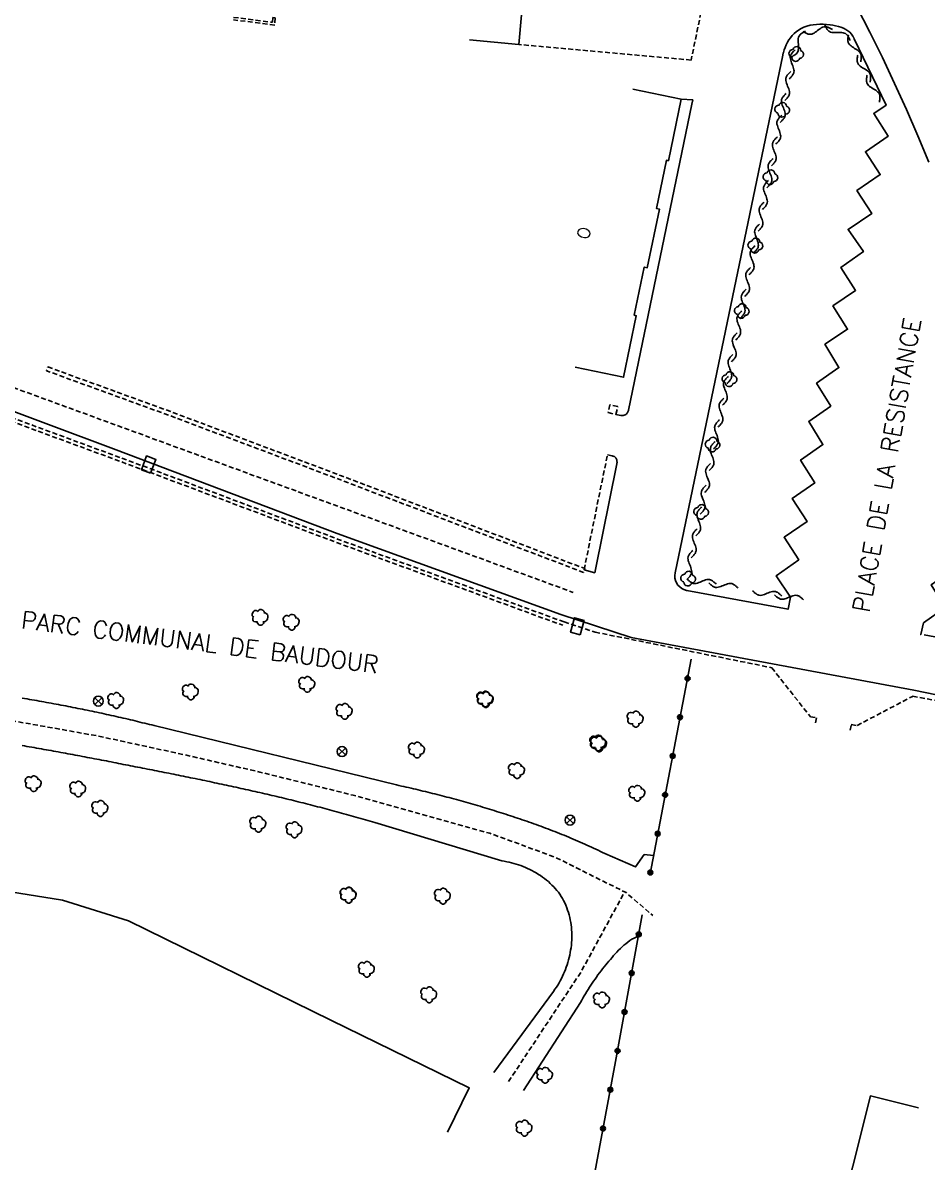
# Model space of a CAD drawing. Header units: millimetres. Extents: x 111999 to 113000, y 130000 to 131000.
# Drawn here: x 112235.4 to 112327, y 130264.4 to 130379.8 of the extents above; entities that cross this region are included whole.
import ezdxf
from ezdxf.enums import TextEntityAlignment as Align

# ---------------------------------------------------------------- set-up
doc = ezdxf.new("R2010")
doc.units = ezdxf.units.MM
doc.linetypes.add('DASHED', pattern=[0.75, 0.5, -0.25])
doc.layers.get('0').update_dxf_attribs({"linetype": 'CONTINUOUS'})
for name, color, linetype in [('W0001', 6, 'DASHED'), ('W0008', 7, 'CONTINUOUS'), ('W0100', 7, 'CONTINUOUS'), ('W0112', 1, 'DASHED'), ('W0300', 7, 'CONTINUOUS'), ('W0310', 3, 'CONTINUOUS'), ('W0322', 7, 'CONTINUOUS'), ('W0469', 7, 'CONTINUOUS'), ('W0989', 7, 'CONTINUOUS'), ('W0991', 7, 'CONTINUOUS'), ('W1471', 7, 'CONTINUOUS')]:
    doc.layers.add(name, color=color, linetype=linetype)
doc.styles.get("Standard").update_dxf_attribs({"font": 'romans.shx', "width": 0.85})

# ---------------------------------------------------------------- blocks, each defined once
blk = doc.blocks.new('T300')
for p, q in [((-0.8, 0.51), (-0.86, 0.34)), ((-0.86, 0.34), (-0.86, 0.17)), ((-0.86, 0.17), (-0.74, 0.06)), ((-0.69, 0.63), (-0.8, 0.51)), ((-0.8, -0.06), (-0.74, 0.06)), ((-0.74, 0.06), (-0.69, 0.11)), ((-0.57, 0.69), (-0.69, 0.63)), ((-0.46, 0.69), (-0.57, 0.69)), ((-0.29, 0.63), (-0.46, 0.69)), ((-0.29, 0.63), (-0.17, 0.74)), ((-0.23, 0.57), (-0.29, 0.63)), ((-0.17, 0.74), (-0.06, 0.8)), ((-0.06, 0.8), (0.06, 0.8)), ((0.06, 0.8), (0.23, 0.74)), ((0.23, 0.74), (0.34, 0.63)), ((0.34, 0.63), (0.4, 0.51)), ((0.46, 0.46), (0.34, 0.46)), ((0.4, 0.51), (0.4, 0.46)), ((0.57, 0.4), (0.46, 0.46)), ((0.57, 0.4), (0.69, 0.29)), ((0.69, 0.29), (0.74, 0.17)), ((0.74, 0.06), (0.69, -0.17)), ((0.74, 0.17), (0.74, 0.06)), ((-0.8, -0.17), (-0.8, -0.06)), ((-0.8, -0.23), (-0.8, -0.17)), ((-0.74, -0.34), (-0.8, -0.23)), ((-0.69, -0.4), (-0.74, -0.34)), ((-0.51, -0.46), (-0.69, -0.4)), ((-0.4, -0.46), (-0.51, -0.46)), ((-0.4, -0.46), (-0.34, -0.46)), ((-0.34, -0.46), (-0.34, -0.4)), ((-0.34, -0.51), (-0.34, -0.46)), ((-0.29, -0.63), (-0.34, -0.51)), ((-0.17, -0.74), (-0.29, -0.63)), ((-0.06, -0.8), (-0.17, -0.74)), ((0.06, -0.8), (-0.06, -0.8)), ((0.17, -0.74), (0.06, -0.8)), ((0.23, -0.69), (0.17, -0.74)), ((0.29, -0.46), (0.23, -0.46)), ((0.29, -0.63), (0.23, -0.69)), ((0.46, -0.4), (0.29, -0.46)), ((0.34, -0.51), (0.29, -0.63)), ((0.34, -0.51), (0.34, -0.46)), ((0.57, -0.34), (0.46, -0.4)), ((0.63, -0.29), (0.57, -0.34)), ((0.69, -0.17), (0.63, -0.29))]:
    blk.add_line(p, q)
blk = doc.blocks.new('t322o')
at = {"color": 0, "linetype": 'Continuous'}
for radius in [0.25, 0.15]:
    blk.add_circle((0, 0), radius, dxfattribs=at)
blk = doc.blocks.new('T1471')
at = {"color": 0, "linetype": 'Continuous', "flags": 128}
blk.add_lwpolyline([(-0.75, -0.5), (-0.75, 0.5), (0.75, 0.5), (0.75, -0.5), (-0.75, -0.5)], dxfattribs=at)
blk = doc.blocks.new('T469')
at = {"color": 0, "linetype": 'Continuous', "flags": 128}
for points in [[(-0.35, 0.35), (0.35, -0.35)], [(-0.35, -0.35), (0.35, 0.35)]]:
    blk.add_lwpolyline(points, dxfattribs=at)
at = {"color": 0, "linetype": 'Continuous'}
blk.add_circle((0, 0), 0.5, dxfattribs=at)

msp = doc.modelspace()

# ---------------------------------------------------------------- linework, layer by layer
at = {"layer": 'W0001', "flags": 128}
for points in [[(112128.19, 130391.55), (112145.34, 130383.69), (112156.07, 130377.34), (112162.33, 130371.47), (112173.35, 130364.7), (112186.55, 130359.37), (112209.85, 130351.56), (112235.51, 130342.43), (112291.17, 130322.07)], [(112010.74, 130367.86), (112026.17, 130363.83), (112037.95, 130360.89), (112048.83, 130357.05), (112058.86, 130353.39), (112070.38, 130348.66), (112079.59, 130343.06), (112089.24, 130334.68), (112096.41, 130325.41), (112101.29, 130317.45), (112105.54, 130309.11), (112111.62, 130296.86), (112121.78, 130293.37), (112130.38, 130291.04), (112139.75, 130291.26), (112146.78, 130295.03), (112160.75, 130303.98), (112169.13, 130307.27), (112182.24, 130310.19), (112188.61, 130310.57), (112193.84, 130309.95), (112203.98, 130311.75), (112219.35, 130310.79), (112232.35, 130309.43), (112242.87, 130307.56), (112251.7, 130305.65), (112259.41, 130303.88), (112268.88, 130301.53), (112282.71, 130297.68), (112289.36, 130295.24), (112296.52, 130291.67), (112299.23, 130289.34)], [(112284.61, 130272.54), (112291.96, 130283.65), (112296.37, 130291.75)]]:
    msp.add_lwpolyline(points, dxfattribs=at)
at = {"layer": 'W0008'}
for points in [[(112319.9, 130381.39), (112321.2, 130378.82), (112322.48, 130376.23), (112323.71, 130373.62), (112324.91, 130370.99), (112326.07, 130368.32), (112327.2, 130365.63)], [(112319.62, 130378.14), (112319.61, 130378.16), (112319.59, 130378.2), (112319.59, 130378.22), (112319.57, 130378.25), (112319.56, 130378.27), (112319.55, 130378.3), (112319.53, 130378.33), (112319.52, 130378.35), (112319.51, 130378.38), (112319.49, 130378.4), (112319.49, 130378.4), (112319.35, 130378.61), (112319.19, 130378.8), (112318.99, 130378.95), (112318.77, 130379.09), (112318.53, 130379.21), (112318.28, 130379.3), (112318.02, 130379.39), (112317.74, 130379.45), (112317.46, 130379.51), (112317.18, 130379.55), (112317.18, 130379.55), (112316.83, 130379.59), (112316.48, 130379.62), (112316.13, 130379.62), (112315.8, 130379.6), (112315.47, 130379.56), (112315.15, 130379.5), (112314.84, 130379.42), (112314.53, 130379.3), (112314.24, 130379.17), (112313.97, 130379), (112313.97, 130379), (112313.76, 130378.84), (112313.55, 130378.66), (112313.35, 130378.46), (112313.18, 130378.25), (112313.01, 130378.02), (112312.86, 130377.78), (112312.73, 130377.53), (112312.62, 130377.27), (112312.52, 130377.02), (112312.45, 130376.75), (112312.45, 130376.73), (112312.44, 130376.7), (112312.43, 130376.67), (112312.42, 130376.64), (112312.42, 130376.61), (112312.41, 130376.59), (112312.41, 130376.55), (112312.41, 130376.52), (112312.4, 130376.5), (112312.39, 130376.47), (112301.48, 130324.05), (112301.45, 130323.79), (112301.45, 130323.53), (112301.52, 130323.27), (112301.62, 130323.03), (112301.77, 130322.82), (112301.95, 130322.62), (112302.15, 130322.47), (112302.38, 130322.35), (112302.63, 130322.27), (112302.67, 130322.27), (112312.93, 130320.37), (112313.17, 130321.58), (112311.73, 130323.76), (112314.01, 130325.38), (112312.52, 130327.65), (112314.85, 130329.25), (112313.34, 130331.59), (112315.62, 130333.16), (112314.2, 130335.48), (112316.46, 130337.05), (112315.02, 130339.39), (112317.24, 130340.94), (112315.82, 130343.25), (112318.08, 130344.84), (112316.65, 130347.2), (112318.95, 130348.73), (112317.47, 130351.08), (112319.76, 130352.66), (112318.27, 130354.98), (112320.56, 130356.59), (112319, 130358.84), (112321.4, 130360.43), (112319.89, 130362.77), (112322.26, 130364.38), (112320.76, 130366.7), (112323.06, 130368.27), (112321.6, 130370.58), (112322.85, 130371.4), (112319.62, 130378.14)], [(112302.1, 130372.02), (112303.27, 130371.94), (112303.19, 130371.52), (112296.77, 130340.52), (112296.77, 130340.52), (112296.77, 130340.52), (112296.77, 130340.52), (112296.77, 130340.52), (112296.77, 130340.52), (112296.77, 130340.52), (112296.77, 130340.52), (112296.77, 130340.52), (112296.77, 130340.52), (112296.77, 130340.52), (112296.75, 130340.46), (112296.73, 130340.41), (112296.7, 130340.35), (112296.67, 130340.3), (112296.64, 130340.25), (112296.61, 130340.2), (112296.57, 130340.16), (112296.52, 130340.12), (112296.48, 130340.09), (112296.43, 130340.05), (112296.43, 130340.05), (112296.39, 130340.04), (112296.35, 130340.02), (112296.3, 130340.01), (112296.27, 130340), (112296.22, 130340), (112296.17, 130339.99), (112296.12, 130339.99), (112296.09, 130339.99), (112296.04, 130340), (112295.99, 130340), (112295.99, 130340), (112295.99, 130340), (112295.99, 130340), (112295.99, 130340), (112295.99, 130340), (112295.99, 130340), (112295.99, 130340), (112295.99, 130340), (112295.99, 130340), (112295.99, 130340), (112295.99, 130340), (112295.49, 130340.1)], [(112334.56, 130343.52), (112332.98, 130343.42), (112331.52, 130342.34), (112333.02, 130339.99), (112330.7, 130338.43), (112332.16, 130336.15), (112329.91, 130334.51), (112331.3, 130332.26), (112329.15, 130330.58), (112330.51, 130328.34), (112328.23, 130326.74), (112329.7, 130324.45), (112327.41, 130322.83), (112328.84, 130320.53), (112326.63, 130318.98), (112326.36, 130317.8), (112326.36, 130317.8)], [(112292.26, 130324.36), (112293.34, 130324.07), (112293.41, 130324.39), (112295.59, 130335.1), (112295.59, 130335.1), (112295.59, 130335.1), (112295.59, 130335.1), (112295.59, 130335.1), (112295.59, 130335.1), (112295.59, 130335.1), (112295.59, 130335.1), (112295.59, 130335.1), (112295.59, 130335.1), (112295.59, 130335.1), (112295.59, 130335.16), (112295.6, 130335.22), (112295.6, 130335.28), (112295.59, 130335.34), (112295.59, 130335.4), (112295.58, 130335.45), (112295.57, 130335.52), (112295.55, 130335.57), (112295.52, 130335.62), (112295.49, 130335.67), (112295.46, 130335.7), (112295.44, 130335.73), (112295.4, 130335.77), (112295.37, 130335.8), (112295.33, 130335.82), (112295.29, 130335.84), (112295.24, 130335.86), (112295.2, 130335.88), (112295.16, 130335.88), (112295.12, 130335.89), (112295.12, 130335.89), (112295.12, 130335.89), (112295.12, 130335.89), (112295.12, 130335.89), (112295.11, 130335.89), (112295.11, 130335.89), (112295.11, 130335.89), (112295.11, 130335.89), (112295.11, 130335.89), (112295.11, 130335.89), (112295.11, 130335.89), (112294.62, 130335.99)], [(112289.89, 130319.82), (112297.02, 130317.51), (112325.66, 130312.16), (112335.2, 130310.21)], [(112334.95, 130316.22), (112326.7, 130317.77)]]:
    msp.add_lwpolyline(points, dxfattribs=at)
at = {"layer": 'W0008', "flags": 128}
for points in [[(112230.59, 130341.85), (112244.86, 130336.52), (112267.25, 130328.05), (112289.89, 130319.82)], [(112235.34, 130311.36), (112235.59, 130311.32), (112235.84, 130311.28), (112236.08, 130311.24), (112236.33, 130311.2), (112236.58, 130311.16), (112236.82, 130311.11), (112237.07, 130311.07), (112237.31, 130311.03), (112237.55, 130310.98), (112237.8, 130310.94), (112238.04, 130310.89), (112238.29, 130310.85), (112238.53, 130310.8), (112238.78, 130310.76), (112239.02, 130310.71), (112239.26, 130310.67), (112239.51, 130310.62), (112239.75, 130310.57), (112239.99, 130310.53), (112240.24, 130310.48), (112240.48, 130310.43), (112240.73, 130310.38), (112240.97, 130310.33), (112241.21, 130310.29), (112241.46, 130310.24), (112241.7, 130310.19), (112241.94, 130310.14), (112242.18, 130310.09), (112242.43, 130310.03), (112242.67, 130309.98), (112242.91, 130309.93), (112243.16, 130309.88), (112243.4, 130309.83), (112243.64, 130309.77), (112243.88, 130309.72), (112244.13, 130309.67), (112244.37, 130309.61), (112244.61, 130309.56), (112244.85, 130309.51), (112245.09, 130309.45), (112245.34, 130309.4), (112245.58, 130309.34), (112245.82, 130309.29), (112246.06, 130309.23), (112246.3, 130309.17), (112246.55, 130309.12), (112246.79, 130309.06), (112247.03, 130309), (112247.27, 130308.94), (112247.51, 130308.88), (112247.75, 130308.83), (112247.99, 130308.77), (112248.23, 130308.71), (112248.48, 130308.65), (112248.72, 130308.59), (112273.27, 130302.57), (112273.51, 130302.52), (112273.76, 130302.46), (112274, 130302.41), (112274.24, 130302.35), (112274.49, 130302.3), (112274.73, 130302.24), (112274.97, 130302.19), (112275.21, 130302.13), (112275.46, 130302.07), (112275.7, 130302.02), (112275.94, 130301.96), (112276.18, 130301.9), (112276.43, 130301.84), (112276.67, 130301.78), (112276.91, 130301.72), (112277.15, 130301.66), (112277.39, 130301.6), (112277.64, 130301.54), (112277.88, 130301.47), (112278.12, 130301.41), (112278.36, 130301.35), (112278.6, 130301.29), (112278.84, 130301.22), (112279.08, 130301.16), (112279.32, 130301.09), (112279.56, 130301.02), (112279.8, 130300.96), (112280.04, 130300.89), (112280.28, 130300.82), (112280.52, 130300.76), (112280.76, 130300.69), (112281, 130300.62), (112281.24, 130300.55), (112281.48, 130300.48), (112281.72, 130300.41), (112281.96, 130300.34), (112282.2, 130300.27), (112282.43, 130300.19), (112282.67, 130300.12), (112282.91, 130300.05), (112283.15, 130299.98), (112283.39, 130299.9), (112283.63, 130299.83), (112283.86, 130299.75), (112284.1, 130299.68), (112284.34, 130299.6), (112284.58, 130299.52), (112284.81, 130299.45), (112285.05, 130299.37), (112285.29, 130299.29), (112285.52, 130299.21), (112285.76, 130299.13), (112286, 130299.05), (112286.23, 130298.97), (112286.47, 130298.89), (112286.7, 130298.81), (112286.94, 130298.73), (112287.18, 130298.64), (112287.42, 130298.56), (112287.65, 130298.47), (112287.89, 130298.39), (112288.13, 130298.3), (112288.36, 130298.21), (112288.6, 130298.12), (112288.83, 130298.03), (112289.07, 130297.94), (112289.3, 130297.85), (112289.54, 130297.76), (112289.77, 130297.67), (112290, 130297.57), (112290.23, 130297.48), (112290.47, 130297.38), (112290.7, 130297.29), (112290.93, 130297.19), (112291.16, 130297.09), (112291.39, 130296.99), (112291.63, 130296.89), (112291.86, 130296.79), (112292.09, 130296.69), (112292.32, 130296.59), (112292.54, 130296.49), (112292.77, 130296.38), (112293, 130296.28), (112293.23, 130296.17), (112293.46, 130296.07), (112293.69, 130295.96), (112293.91, 130295.85), (112294.14, 130295.74), (112294.37, 130295.63), (112297.47, 130294.28), (112298.35, 130295.54), (112299.29, 130295.42)], [(112235.33, 130306.56), (112235.57, 130306.52), (112235.82, 130306.48), (112236.06, 130306.43), (112236.31, 130306.39), (112236.55, 130306.35), (112236.8, 130306.31), (112237.04, 130306.27), (112237.29, 130306.22), (112237.53, 130306.18), (112237.78, 130306.14), (112238.02, 130306.09), (112238.26, 130306.05), (112238.51, 130306.01), (112238.75, 130305.96), (112239, 130305.92), (112239.24, 130305.87), (112239.49, 130305.83), (112239.73, 130305.79), (112239.97, 130305.74), (112240.22, 130305.69), (112240.46, 130305.65), (112240.71, 130305.6), (112240.95, 130305.56), (112241.19, 130305.51), (112241.44, 130305.47), (112241.68, 130305.42), (112241.93, 130305.37), (112242.17, 130305.33), (112242.41, 130305.28), (112242.66, 130305.23), (112242.9, 130305.19), (112243.15, 130305.14), (112243.39, 130305.09), (112243.63, 130305.04), (112243.88, 130305), (112244.12, 130304.95), (112244.37, 130304.9), (112244.61, 130304.85), (112244.85, 130304.81), (112245.1, 130304.76), (112245.34, 130304.71), (112245.58, 130304.66), (112245.83, 130304.61), (112246.07, 130304.57), (112246.31, 130304.52), (112246.56, 130304.47), (112246.8, 130304.42), (112247.05, 130304.37), (112247.29, 130304.33), (112247.53, 130304.28), (112247.77, 130304.23), (112248.02, 130304.18), (112248.26, 130304.13), (112248.5, 130304.09), (112248.75, 130304.04), (112248.99, 130303.99), (112249.23, 130303.94), (112249.48, 130303.89), (112249.72, 130303.84), (112249.96, 130303.8), (112250.21, 130303.75), (112250.45, 130303.7), (112250.69, 130303.65), (112250.94, 130303.6), (112251.18, 130303.55), (112251.42, 130303.5), (112251.67, 130303.45), (112251.91, 130303.4), (112252.15, 130303.36), (112252.4, 130303.31), (112252.64, 130303.26), (112252.88, 130303.21), (112253.12, 130303.16), (112253.37, 130303.11), (112253.61, 130303.06), (112253.85, 130303.01), (112254.1, 130302.96), (112254.34, 130302.91), (112254.58, 130302.85), (112254.82, 130302.8), (112255.07, 130302.75), (112255.31, 130302.7), (112255.55, 130302.65), (112255.79, 130302.6), (112256.04, 130302.55), (112256.28, 130302.49), (112256.52, 130302.44), (112256.76, 130302.39), (112257.01, 130302.34), (112257.25, 130302.28), (112257.49, 130302.23), (112257.73, 130302.18), (112257.97, 130302.12), (112258.22, 130302.07), (112258.46, 130302.02), (112258.7, 130301.96), (112258.94, 130301.91), (112259.18, 130301.85), (112259.43, 130301.8), (112259.67, 130301.74), (112259.91, 130301.69), (112260.15, 130301.63), (112260.39, 130301.57), (112260.63, 130301.52), (112260.88, 130301.46), (112261.12, 130301.4), (112261.36, 130301.35), (112261.6, 130301.29), (112261.85, 130301.23), (112262.09, 130301.17), (112262.34, 130301.11), (112262.58, 130301.05), (112262.82, 130300.99), (112263.07, 130300.93), (112263.31, 130300.87), (112263.56, 130300.81), (112263.8, 130300.75), (112264.04, 130300.69), (112264.29, 130300.63), (112264.53, 130300.56), (112264.78, 130300.5), (112265.02, 130300.44), (112265.26, 130300.37), (112265.51, 130300.31), (112265.75, 130300.25), (112265.99, 130300.18), (112266.23, 130300.12), (112266.48, 130300.05), (112266.72, 130299.99), (112266.96, 130299.92), (112267.21, 130299.86), (112267.45, 130299.79), (112267.69, 130299.73), (112267.93, 130299.66), (112268.18, 130299.59), (112268.42, 130299.53), (112268.66, 130299.46), (112268.9, 130299.39), (112269.14, 130299.32), (112269.39, 130299.25), (112269.63, 130299.19), (112269.87, 130299.12), (112270.11, 130299.05), (112270.35, 130298.98), (112270.59, 130298.91), (112270.84, 130298.84), (112271.08, 130298.77), (112283.92, 130294.88), (112284.17, 130294.84), (112284.42, 130294.8), (112284.67, 130294.75), (112284.91, 130294.69), (112285.15, 130294.63), (112285.39, 130294.56), (112285.62, 130294.48), (112285.86, 130294.4), (112286.09, 130294.31), (112286.31, 130294.22), (112286.54, 130294.12), (112286.76, 130294.01), (112286.98, 130293.9), (112287.2, 130293.78), (112287.41, 130293.66), (112287.63, 130293.52), (112287.84, 130293.39), (112288.05, 130293.24), (112288.25, 130293.09), (112288.45, 130292.94), (112288.64, 130292.78), (112288.83, 130292.61), (112289.01, 130292.44), (112289.18, 130292.27), (112289.34, 130292.08), (112289.5, 130291.9), (112289.66, 130291.7), (112289.8, 130291.5), (112289.94, 130291.29), (112290.07, 130291.08), (112290.19, 130290.86), (112290.3, 130290.63), (112290.4, 130290.39), (112290.5, 130290.14), (112290.59, 130289.9), (112290.67, 130289.66), (112290.74, 130289.41), (112290.81, 130289.16), (112290.86, 130288.91), (112290.91, 130288.66), (112290.95, 130288.41), (112290.98, 130288.16), (112291, 130287.9), (112291.01, 130287.65), (112291.02, 130287.39), (112291.02, 130287.13), (112291.01, 130286.87), (112290.99, 130286.61), (112290.97, 130286.35), (112290.94, 130286.09), (112290.9, 130285.84), (112290.86, 130285.59), (112290.81, 130285.34), (112290.75, 130285.09), (112290.69, 130284.85), (112290.62, 130284.6), (112290.55, 130284.36), (112290.46, 130284.13), (112290.38, 130283.89), (112290.28, 130283.66), (112290.18, 130283.43), (112290.08, 130283.2), (112289.96, 130282.97), (112289.84, 130282.75), (112289.72, 130282.53), (112289.59, 130282.31), (112289.45, 130282.1), (112289.31, 130281.89), (112289.16, 130281.67), (112283.11, 130273.45)], [(112286.11, 130271.62), (112291.9, 130280.54), (112292.02, 130280.77), (112292.14, 130280.99), (112292.27, 130281.21), (112292.4, 130281.43), (112292.53, 130281.65), (112292.67, 130281.86), (112292.81, 130282.08), (112292.94, 130282.29), (112293.08, 130282.5), (112293.23, 130282.71), (112293.37, 130282.92), (112293.52, 130283.12), (112293.67, 130283.33), (112293.82, 130283.53), (112293.98, 130283.74), (112294.13, 130283.94), (112294.29, 130284.14), (112294.45, 130284.34), (112294.61, 130284.53), (112294.77, 130284.72), (112294.93, 130284.91), (112295.09, 130285.1), (112295.25, 130285.29), (112295.42, 130285.47), (112295.59, 130285.65), (112295.76, 130285.83), (112295.94, 130286), (112296.12, 130286.18), (112296.3, 130286.34), (112296.49, 130286.5), (112296.69, 130286.66), (112296.89, 130286.81), (112297.1, 130286.95), (112297.32, 130287.06), (112297.55, 130287.16), (112297.78, 130287.24)]]:
    msp.add_lwpolyline(points, dxfattribs=at)
at = {"layer": 'W0100'}
for points in [[(112279.29, 130416.8), (112280.45, 130421.66), (112289.46, 130419.5), (112287.42, 130397.09), (112285.65, 130377.56), (112280.67, 130378.02)], [(112297.2, 130373.03), (112302.1, 130372.02), (112300.81, 130365.79), (112300.6, 130365.84), (112299.59, 130360.96), (112299.9, 130360.9), (112298.66, 130354.95), (112298.35, 130355.01), (112297.34, 130350.15), (112297.55, 130350.09), (112296.26, 130343.86), (112291.36, 130344.88)]]:
    msp.add_lwpolyline(points, dxfattribs=at)
at = {"layer": 'W0100', "flags": 128}
for points in [[(112278.43, 130267.4), (112280.63, 130271.89), (112266.6, 130278.77), (112246.11, 130288.82), (112239.44, 130290.89), (112212.02, 130295.29), (112196.03, 130297.85), (112190.85, 130298.51), (112176.55, 130283.65), (112182.89, 130277.55), (112186.35, 130281.16)], [(112326.12, 130269.86), (112321.27, 130271.08), (112310.62, 130228.63), (112315.46, 130227.41)]]:
    msp.add_lwpolyline(points, dxfattribs=at)
at = {"layer": 'W0112'}
for points in [[(112303.62, 130386.38), (112304.22, 130386.25), (112304.19, 130386.13), (112305.18, 130385.91), (112303.1, 130375.98), (112285.65, 130377.56)], [(112256.76, 130380.31), (112260.69, 130379.81), (112260.73, 130380.28), (112260.98, 130380.26), (112260.92, 130379.53), (112256.74, 130380.06)], [(112295.67, 130340.9), (112294.88, 130341.08), (112294.7, 130340.28), (112295.49, 130340.1), (112295.67, 130340.9)], [(112292.26, 130324.36), (112294.62, 130335.99)], [(112290.23, 130319.08), (112293.38, 130318.05), (112311.27, 130314.45), (112315.19, 130309.47), (112315.79, 130309.37), (112315.69, 130308.77)], [(112319.22, 130308.11), (112319.32, 130308.7), (112319.91, 130308.59), (112325.52, 130311.54)], [(112325.53, 130311.55), (112340.28, 130308.99), (112347.09, 130272.84), (112355.21, 130230.78), (112362.08, 130194.8), (112366.54, 130170.71)]]:
    msp.add_lwpolyline(points, dxfattribs=at)
at = {"layer": 'W0112', "flags": 128}
msp.add_lwpolyline([(112290.23, 130319.08), (112267.28, 130327.48), (112248.57, 130334.51), (112218.1, 130345.73), (112217.98, 130345.39), (112248.44, 130334.17), (112267.16, 130327.14), (112290.1, 130318.74)], dxfattribs=at)
msp.add_lwpolyline([(112237.93, 130344.91), (112250.42, 130340.37), (112267.68, 130333.88), (112292.35, 130324.48), (112292.2, 130324.1), (112267.53, 130333.49), (112250.28, 130339.98), (112237.79, 130344.52)], close=True, dxfattribs=at)
at = {"layer": 'W0300'}
for centre, radius, start, end in [((112313.8, 130376.95), 0.399, 358.8767, 167.5926), ((112313.41, 130376.64), 0.398, 90, 256.5043), ((112313.71, 130376.25), 0.399, 178.8767, 347.5926), ((112314.1, 130376.56), 0.398, 270, 76.5043), ((112312.37, 130371.3), 0.398, 0, 166.5043), ((112311.98, 130371), 0.399, 88.8767, 257.5926), ((112312.29, 130370.61), 0.398, 180, 346.5043), ((112312.68, 130370.91), 0.399, 268.8767, 77.5926), ((112311.18, 130364.46), 0.398, 0, 166.5043), ((112310.79, 130364.16), 0.398, 90, 256.5043), ((112311.09, 130363.77), 0.398, 180, 347.5926), ((112311.48, 130364.08), 0.398, 270, 76.5043), ((112309.65, 130357.55), 0.398, 0, 167.5926), ((112309.26, 130357.23), 0.399, 88.8767, 257.5926), ((112309.57, 130356.84), 0.399, 178.8767, 347.5926), ((112309.96, 130357.16), 0.398, 270, 77.5926), ((112307.88, 130350.61), 0.398, 90, 256.5043), ((112308.27, 130350.91), 0.398, 0, 166.5043), ((112308.58, 130350.53), 0.398, 270, 76.5043), ((112308.19, 130350.22), 0.398, 180, 347.5926), ((112306.64, 130343.71), 0.399, 88.8767, 257.5926), ((112307.03, 130344.02), 0.399, 358.8767, 167.5926), ((112307.34, 130343.63), 0.398, 270, 77.5926), ((112306.95, 130343.32), 0.399, 178.8767, 347.5926), ((112304.93, 130337.08), 0.398, 90, 256.5043), ((112305.32, 130337.39), 0.399, 358.8767, 167.5926), ((112305.62, 130337), 0.398, 270, 76.5043), ((112305.23, 130336.69), 0.399, 178.8767, 347.5926), ((112303.78, 130330.26), 0.398, 90, 256.5043), ((112304.17, 130330.57), 0.399, 358.8767, 167.5926), ((112304.48, 130330.18), 0.398, 270, 76.5043), ((112304.09, 130329.87), 0.398, 180, 347.5926), ((112302.46, 130323.52), 0.398, 90, 256.5043), ((112302.77, 130323.12), 0.398, 180, 346.5043), ((112302.85, 130323.82), 0.398, 0, 166.5043), ((112303.16, 130323.43), 0.398, 270, 76.5043)]:
    msp.add_arc(centre, radius, start, end, dxfattribs=at)
at = {"layer": 'W0310'}
for points in [[(112314.7, 130378.9), (112314.62, 130378.87), (112314.56, 130378.83), (112314.5, 130378.8), (112314.44, 130378.77), (112314.38, 130378.73), (112314.31, 130378.69), (112314.26, 130378.65), (112314.2, 130378.61), (112314.16, 130378.56), (112314.11, 130378.52), (112314.07, 130378.47), (112314.04, 130378.41), (112313.99, 130378.3), (112313.96, 130378.18), (112313.95, 130378.04), (112313.95, 130377.9), (112313.95, 130377.75), (112313.97, 130377.6), (112313.98, 130377.45), (112313.98, 130377.3), (112313.98, 130377.16), (112313.96, 130377.02), (112313.93, 130376.89), (112313.88, 130376.77), (112313.85, 130376.72), (112313.81, 130376.67), (112313.77, 130376.62), (112313.72, 130376.58), (112313.66, 130376.54), (112313.61, 130376.5), (112313.55, 130376.46), (112313.48, 130376.43), (112313.42, 130376.39), (112313.36, 130376.36), (112313.3, 130376.32), (112313.23, 130376.29)], [(112317.42, 130379.07), (112317.36, 130379.11), (112317.3, 130379.15), (112317.22, 130379.18), (112317.16, 130379.22), (112317.09, 130379.25), (112317.03, 130379.28), (112316.97, 130379.3), (112316.9, 130379.33), (112316.84, 130379.34), (112316.77, 130379.35), (112316.71, 130379.36), (112316.65, 130379.36), (112316.53, 130379.34), (112316.4, 130379.3), (112316.28, 130379.23), (112316.16, 130379.16), (112316.04, 130379.07), (112315.92, 130378.98), (112315.8, 130378.88), (112315.68, 130378.8), (112315.56, 130378.72), (112315.45, 130378.66), (112315.32, 130378.62), (112315.2, 130378.59), (112315.13, 130378.59), (112315.07, 130378.6), (112315.01, 130378.61), (112314.95, 130378.62), (112314.88, 130378.65), (112314.81, 130378.67), (112314.75, 130378.7), (112314.68, 130378.73), (112314.62, 130378.77), (112314.55, 130378.8), (112314.48, 130378.84), (112314.42, 130378.88)], [(112319.21, 130377.98), (112319.17, 130378.04), (112319.15, 130378.11), (112319.12, 130378.19), (112319.08, 130378.24), (112319.05, 130378.31), (112319.01, 130378.37), (112318.97, 130378.43), (112318.93, 130378.48), (112318.89, 130378.53), (112318.84, 130378.58), (112318.8, 130378.62), (112318.74, 130378.66), (112318.62, 130378.71), (112318.5, 130378.74), (112318.37, 130378.77), (112318.23, 130378.77), (112318.08, 130378.77), (112317.93, 130378.77), (112317.78, 130378.76), (112317.63, 130378.76), (112317.49, 130378.76), (112317.36, 130378.78), (112317.23, 130378.81), (112317.12, 130378.87), (112317.06, 130378.91), (112317.02, 130378.95), (112316.97, 130378.99), (112316.93, 130379.04), (112316.89, 130379.09), (112316.85, 130379.15), (112316.81, 130379.21), (112316.78, 130379.27), (112316.74, 130379.34), (112316.71, 130379.41), (112316.68, 130379.47), (112316.65, 130379.54)], [(112320.29, 130375.8), (112320.3, 130375.88), (112320.31, 130375.95), (112320.32, 130376.02), (112320.33, 130376.1), (112320.34, 130376.17), (112320.34, 130376.24), (112320.34, 130376.31), (112320.34, 130376.38), (112320.34, 130376.45), (112320.32, 130376.51), (112320.3, 130376.57), (112320.28, 130376.62), (112320.22, 130376.73), (112320.13, 130376.83), (112320.03, 130376.92), (112319.91, 130377.01), (112319.79, 130377.09), (112319.66, 130377.16), (112319.54, 130377.24), (112319.41, 130377.32), (112319.3, 130377.41), (112319.2, 130377.5), (112319.11, 130377.59), (112319.05, 130377.7), (112319.02, 130377.76), (112319.01, 130377.82), (112318.99, 130377.89), (112318.98, 130377.95), (112318.98, 130378.02), (112318.98, 130378.09), (112318.99, 130378.16), (112318.99, 130378.23), (112319.01, 130378.3), (112319.02, 130378.38), (112319.02, 130378.45), (112319.04, 130378.53)], [(112313.63, 130377.02), (112313.58, 130376.96), (112313.53, 130376.91), (112313.48, 130376.86), (112313.42, 130376.8), (112313.38, 130376.75), (112313.34, 130376.7), (112313.29, 130376.64), (112313.26, 130376.59), (112313.22, 130376.53), (112313.2, 130376.47), (112313.17, 130376.41), (112313.16, 130376.35), (112313.15, 130376.23), (112313.16, 130376.1), (112313.19, 130375.97), (112313.23, 130375.84), (112313.28, 130375.7), (112313.34, 130375.55), (112313.4, 130375.41), (112313.45, 130375.27), (112313.48, 130375.14), (112313.52, 130375.01), (112313.53, 130374.88), (112313.52, 130374.75), (112313.5, 130374.69), (112313.48, 130374.63), (112313.45, 130374.57), (112313.41, 130374.52), (112313.38, 130374.45), (112313.34, 130374.4), (112313.29, 130374.34), (112313.24, 130374.29), (112313.2, 130374.23), (112313.14, 130374.19), (112313.09, 130374.13), (112313.03, 130374.08)], [(112321.23, 130373.76), (112321.25, 130373.84), (112321.26, 130373.91), (112321.27, 130373.98), (112321.28, 130374.06), (112321.28, 130374.12), (112321.29, 130374.2), (112321.29, 130374.27), (112321.29, 130374.34), (112321.28, 130374.41), (112321.27, 130374.47), (112321.25, 130374.53), (112321.23, 130374.59), (112321.16, 130374.7), (112321.08, 130374.79), (112320.98, 130374.88), (112320.86, 130374.97), (112320.73, 130375.05), (112320.6, 130375.12), (112320.48, 130375.2), (112320.35, 130375.28), (112320.23, 130375.37), (112320.13, 130375.46), (112320.05, 130375.55), (112319.98, 130375.66), (112319.96, 130375.72), (112319.95, 130375.78), (112319.93, 130375.84), (112319.92, 130375.91), (112319.92, 130375.98), (112319.92, 130376.05), (112319.93, 130376.12), (112319.94, 130376.19), (112319.95, 130376.27), (112319.95, 130376.34), (112319.96, 130376.41), (112319.98, 130376.48)], [(112313.19, 130374.81), (112313.13, 130374.77), (112313.08, 130374.7), (112313.02, 130374.65), (112312.98, 130374.6), (112312.93, 130374.55), (112312.88, 130374.49), (112312.84, 130374.44), (112312.8, 130374.38), (112312.77, 130374.33), (112312.74, 130374.27), (112312.72, 130374.21), (112312.7, 130374.15), (112312.7, 130374.03), (112312.7, 130373.9), (112312.73, 130373.77), (112312.77, 130373.63), (112312.83, 130373.49), (112312.88, 130373.35), (112312.95, 130373.21), (112312.99, 130373.07), (112313.03, 130372.94), (112313.06, 130372.8), (112313.07, 130372.67), (112313.06, 130372.55), (112313.05, 130372.48), (112313.02, 130372.43), (112313, 130372.37), (112312.96, 130372.31), (112312.93, 130372.26), (112312.88, 130372.2), (112312.84, 130372.14), (112312.8, 130372.09), (112312.74, 130372.03), (112312.7, 130371.98), (112312.64, 130371.93), (112312.59, 130371.88)], [(112322.18, 130371.72), (112322.2, 130371.79), (112322.2, 130371.87), (112322.21, 130371.94), (112322.22, 130372.02), (112322.23, 130372.09), (112322.23, 130372.16), (112322.23, 130372.23), (112322.23, 130372.29), (112322.23, 130372.36), (112322.21, 130372.42), (112322.2, 130372.48), (112322.17, 130372.54), (112322.11, 130372.65), (112322.02, 130372.74), (112321.92, 130372.84), (112321.8, 130372.92), (112321.68, 130373), (112321.55, 130373.08), (112321.42, 130373.16), (112321.3, 130373.23), (112321.18, 130373.32), (112321.08, 130373.41), (112320.99, 130373.51), (112320.93, 130373.62), (112320.91, 130373.67), (112320.89, 130373.73), (112320.88, 130373.8), (112320.87, 130373.87), (112320.87, 130373.93), (112320.87, 130374), (112320.88, 130374.07), (112320.88, 130374.14), (112320.89, 130374.22), (112320.9, 130374.29), (112320.91, 130374.37), (112320.92, 130374.44)], [(112312.73, 130372.61), (112312.68, 130372.55), (112312.63, 130372.51), (112312.58, 130372.45), (112312.52, 130372.39), (112312.48, 130372.34), (112312.44, 130372.29), (112312.39, 130372.23), (112312.36, 130372.18), (112312.32, 130372.12), (112312.3, 130372.06), (112312.27, 130372.01), (112312.26, 130371.95), (112312.25, 130371.83), (112312.26, 130371.7), (112312.29, 130371.56), (112312.34, 130371.42), (112312.38, 130371.28), (112312.45, 130371.15), (112312.5, 130371.01), (112312.55, 130370.86), (112312.59, 130370.73), (112312.62, 130370.59), (112312.63, 130370.46), (112312.62, 130370.34), (112312.6, 130370.27), (112312.58, 130370.22), (112312.55, 130370.16), (112312.52, 130370.1), (112312.48, 130370.05), (112312.44, 130369.99), (112312.39, 130369.94), (112312.34, 130369.88), (112312.29, 130369.83), (112312.24, 130369.77), (112312.19, 130369.73), (112312.13, 130369.67)], [(112312.28, 130370.41), (112312.23, 130370.35), (112312.18, 130370.3), (112312.12, 130370.25), (112312.07, 130370.19), (112312.02, 130370.14), (112311.98, 130370.09), (112311.94, 130370.03), (112311.91, 130369.98), (112311.87, 130369.92), (112311.84, 130369.86), (112311.82, 130369.8), (112311.8, 130369.74), (112311.8, 130369.62), (112311.8, 130369.49), (112311.84, 130369.36), (112311.88, 130369.22), (112311.93, 130369.08), (112311.99, 130368.95), (112312.05, 130368.8), (112312.09, 130368.66), (112312.14, 130368.52), (112312.16, 130368.39), (112312.18, 130368.26), (112312.16, 130368.13), (112312.15, 130368.07), (112312.12, 130368.02), (112312.09, 130367.95), (112312.06, 130367.9), (112312.02, 130367.84), (112311.98, 130367.79), (112311.94, 130367.73), (112311.89, 130367.68), (112311.84, 130367.62), (112311.79, 130367.57), (112311.73, 130367.52), (112311.68, 130367.47)], [(112311.84, 130368.2), (112311.78, 130368.15), (112311.73, 130368.1), (112311.68, 130368.05), (112311.62, 130367.99), (112311.58, 130367.94), (112311.53, 130367.88), (112311.49, 130367.83), (112311.45, 130367.77), (112311.41, 130367.71), (112311.39, 130367.65), (112311.37, 130367.59), (112311.35, 130367.53), (112311.33, 130367.4), (112311.34, 130367.27), (112311.38, 130367.14), (112311.42, 130367), (112311.47, 130366.87), (112311.53, 130366.73), (112311.59, 130366.59), (112311.64, 130366.45), (112311.68, 130366.32), (112311.71, 130366.19), (112311.73, 130366.05), (112311.71, 130365.93), (112311.7, 130365.87), (112311.67, 130365.81), (112311.65, 130365.75), (112311.61, 130365.7), (112311.58, 130365.64), (112311.53, 130365.59), (112311.49, 130365.53), (112311.45, 130365.48), (112311.39, 130365.42), (112311.34, 130365.37), (112311.29, 130365.32), (112311.23, 130365.27)], [(112311.38, 130366), (112311.33, 130365.95), (112311.27, 130365.89), (112311.23, 130365.84), (112311.17, 130365.79), (112311.12, 130365.73), (112311.09, 130365.68), (112311.04, 130365.62), (112311.01, 130365.56), (112310.97, 130365.51), (112310.95, 130365.45), (112310.92, 130365.39), (112310.91, 130365.33), (112310.91, 130365.21), (112310.91, 130365.08), (112310.94, 130364.95), (112310.98, 130364.8), (112311.03, 130364.67), (112311.09, 130364.53), (112311.15, 130364.39), (112311.2, 130364.25), (112311.24, 130364.12), (112311.27, 130363.98), (112311.28, 130363.85), (112311.27, 130363.73), (112311.25, 130363.66), (112311.23, 130363.61), (112311.2, 130363.55), (112311.16, 130363.49), (112311.12, 130363.44), (112311.09, 130363.38), (112311.04, 130363.33), (112310.99, 130363.27), (112310.94, 130363.22), (112310.89, 130363.16), (112310.84, 130363.12), (112310.78, 130363.06)], [(112310.93, 130363.8), (112310.88, 130363.74), (112310.82, 130363.69), (112310.77, 130363.63), (112310.72, 130363.59), (112310.67, 130363.53), (112310.63, 130363.48), (112310.59, 130363.41), (112310.55, 130363.36), (112310.52, 130363.3), (112310.49, 130363.24), (112310.47, 130363.19), (112310.45, 130363.12), (112310.45, 130363.01), (112310.45, 130362.88), (112310.48, 130362.74), (112310.53, 130362.6), (112310.58, 130362.47), (112310.64, 130362.33), (112310.7, 130362.19), (112310.74, 130362.05), (112310.78, 130361.91), (112310.81, 130361.78), (112310.83, 130361.65), (112310.81, 130361.52), (112310.8, 130361.46), (112310.77, 130361.41), (112310.75, 130361.34), (112310.71, 130361.29), (112310.67, 130361.23), (112310.63, 130361.17), (112310.59, 130361.12), (112310.54, 130361.06), (112310.49, 130361.01), (112310.44, 130360.96), (112310.38, 130360.91), (112310.33, 130360.85)], [(112310.48, 130361.59), (112310.43, 130361.54), (112310.38, 130361.48), (112310.32, 130361.42), (112310.27, 130361.38), (112310.23, 130361.32), (112310.18, 130361.27), (112310.14, 130361.21), (112310.1, 130361.16), (112310.07, 130361.1), (112310.04, 130361.04), (112310.02, 130360.98), (112310, 130360.92), (112309.99, 130360.8), (112310, 130360.67), (112310.03, 130360.54), (112310.07, 130360.41), (112310.12, 130360.27), (112310.18, 130360.12), (112310.24, 130359.98), (112310.29, 130359.84), (112310.33, 130359.71), (112310.36, 130359.58), (112310.37, 130359.45), (112310.36, 130359.32), (112310.34, 130359.26), (112310.32, 130359.2), (112310.3, 130359.14), (112310.26, 130359.09), (112310.23, 130359.03), (112310.18, 130358.97), (112310.14, 130358.91), (112310.09, 130358.86), (112310.04, 130358.8), (112309.99, 130358.76), (112309.94, 130358.7), (112309.88, 130358.65)], [(112310.03, 130359.38), (112309.98, 130359.34), (112309.92, 130359.27), (112309.87, 130359.22), (112309.82, 130359.17), (112309.77, 130359.12), (112309.73, 130359.06), (112309.69, 130359.01), (112309.65, 130358.95), (112309.62, 130358.9), (112309.59, 130358.84), (112309.56, 130358.78), (112309.55, 130358.72), (112309.54, 130358.6), (112309.55, 130358.47), (112309.58, 130358.34), (112309.62, 130358.2), (112309.68, 130358.06), (112309.73, 130357.92), (112309.79, 130357.78), (112309.84, 130357.64), (112309.88, 130357.51), (112309.91, 130357.38), (112309.92, 130357.24), (112309.91, 130357.12), (112309.9, 130357.05), (112309.88, 130357), (112309.85, 130356.94), (112309.81, 130356.88), (112309.77, 130356.82), (112309.73, 130356.77), (112309.69, 130356.71), (112309.64, 130356.66), (112309.59, 130356.6), (112309.54, 130356.55), (112309.48, 130356.5), (112309.43, 130356.45)], [(112309.58, 130357.18), (112309.52, 130357.12), (112309.48, 130357.08), (112309.42, 130357.02), (112309.37, 130356.96), (112309.32, 130356.91), (112309.28, 130356.86), (112309.23, 130356.8), (112309.2, 130356.75), (112309.16, 130356.7), (112309.14, 130356.63), (112309.12, 130356.58), (112309.1, 130356.52), (112309.09, 130356.4), (112309.1, 130356.27), (112309.13, 130356.13), (112309.18, 130355.99), (112309.23, 130355.85), (112309.29, 130355.72), (112309.34, 130355.58), (112309.39, 130355.43), (112309.44, 130355.3), (112309.46, 130355.16), (112309.48, 130355.03), (112309.46, 130354.91), (112309.45, 130354.84), (112309.42, 130354.79), (112309.39, 130354.73), (112309.36, 130354.67), (112309.32, 130354.62), (112309.28, 130354.56), (112309.23, 130354.51), (112309.19, 130354.45), (112309.13, 130354.4), (112309.09, 130354.34), (112309.03, 130354.3), (112308.98, 130354.24)], [(112309.13, 130354.98), (112309.08, 130354.93), (112309.02, 130354.87), (112308.97, 130354.81), (112308.92, 130354.77), (112308.88, 130354.71), (112308.83, 130354.66), (112308.79, 130354.6), (112308.75, 130354.55), (112308.72, 130354.49), (112308.69, 130354.43), (112308.66, 130354.38), (112308.65, 130354.31), (112308.64, 130354.2), (112308.65, 130354.06), (112308.68, 130353.93), (112308.72, 130353.79), (112308.77, 130353.66), (112308.83, 130353.52), (112308.89, 130353.38), (112308.94, 130353.23), (112308.98, 130353.09), (112309.01, 130352.96), (112309.02, 130352.83), (112309.01, 130352.7), (112308.99, 130352.64), (112308.97, 130352.59), (112308.95, 130352.52), (112308.91, 130352.47), (112308.88, 130352.41), (112308.83, 130352.36), (112308.79, 130352.3), (112308.74, 130352.25), (112308.69, 130352.2), (112308.64, 130352.14), (112308.59, 130352.09), (112308.53, 130352.04)], [(112308.68, 130352.77), (112308.62, 130352.72), (112308.58, 130352.67), (112308.52, 130352.62), (112308.47, 130352.56), (112308.42, 130352.51), (112308.38, 130352.45), (112308.34, 130352.4), (112308.3, 130352.34), (112308.26, 130352.28), (112308.23, 130352.22), (112308.21, 130352.16), (112308.2, 130352.1), (112308.18, 130351.97), (112308.2, 130351.84), (112308.22, 130351.71), (112308.27, 130351.57), (112308.32, 130351.44), (112308.38, 130351.3), (112308.43, 130351.16), (112308.48, 130351.02), (112308.53, 130350.89), (112308.56, 130350.76), (112308.58, 130350.62), (112308.56, 130350.5), (112308.55, 130350.44), (112308.52, 130350.38), (112308.49, 130350.32), (112308.46, 130350.27), (112308.42, 130350.21), (112308.38, 130350.16), (112308.34, 130350.1), (112308.29, 130350.05), (112308.23, 130349.99), (112308.19, 130349.94), (112308.13, 130349.89), (112308.08, 130349.84)], [(112308.23, 130350.57), (112308.17, 130350.52), (112308.12, 130350.46), (112308.07, 130350.41), (112308.02, 130350.36), (112307.97, 130350.3), (112307.93, 130350.25), (112307.88, 130350.19), (112307.85, 130350.13), (112307.81, 130350.08), (112307.79, 130350.02), (112307.77, 130349.96), (112307.75, 130349.9), (112307.75, 130349.78), (112307.76, 130349.65), (112307.78, 130349.52), (112307.83, 130349.38), (112307.88, 130349.24), (112307.94, 130349.1), (112307.99, 130348.96), (112308.04, 130348.82), (112308.09, 130348.69), (112308.11, 130348.55), (112308.12, 130348.42), (112308.11, 130348.3), (112308.09, 130348.23), (112308.07, 130348.18), (112308.04, 130348.12), (112308.01, 130348.06), (112307.97, 130348.01), (112307.93, 130347.95), (112307.88, 130347.9), (112307.84, 130347.84), (112307.78, 130347.79), (112307.73, 130347.73), (112307.68, 130347.69), (112307.62, 130347.63)], [(112307.78, 130348.37), (112307.73, 130348.31), (112307.68, 130348.27), (112307.62, 130348.21), (112307.57, 130348.16), (112307.52, 130348.1), (112307.48, 130348.05), (112307.44, 130347.99), (112307.4, 130347.93), (112307.36, 130347.88), (112307.34, 130347.81), (112307.31, 130347.76), (112307.3, 130347.7), (112307.27, 130347.56), (112307.29, 130347.44), (112307.32, 130347.3), (112307.37, 130347.16), (112307.41, 130347.03), (112307.47, 130346.89), (112307.53, 130346.75), (112307.59, 130346.62), (112307.62, 130346.48), (112307.66, 130346.35), (112307.66, 130346.22), (112307.66, 130346.09), (112307.64, 130346.03), (112307.62, 130345.98), (112307.59, 130345.91), (112307.55, 130345.86), (112307.52, 130345.8), (112307.48, 130345.74), (112307.44, 130345.69), (112307.39, 130345.63), (112307.34, 130345.59), (112307.29, 130345.53), (112307.23, 130345.48), (112307.18, 130345.42)], [(112307.33, 130346.16), (112307.27, 130346.11), (112307.22, 130346.05), (112307.16, 130345.99), (112307.12, 130345.95), (112307.07, 130345.89), (112307.02, 130345.84), (112306.98, 130345.78), (112306.95, 130345.73), (112306.91, 130345.67), (112306.88, 130345.61), (112306.86, 130345.55), (112306.84, 130345.49), (112306.84, 130345.38), (112306.84, 130345.24), (112306.88, 130345.11), (112306.92, 130344.98), (112306.98, 130344.84), (112307.03, 130344.7), (112307.09, 130344.55), (112307.14, 130344.41), (112307.18, 130344.28), (112307.21, 130344.15), (112307.22, 130344.02), (112307.21, 130343.89), (112307.2, 130343.83), (112307.17, 130343.77), (112307.15, 130343.71), (112307.11, 130343.66), (112307.07, 130343.59), (112307.03, 130343.54), (112306.98, 130343.48), (112306.94, 130343.43), (112306.89, 130343.38), (112306.84, 130343.33), (112306.78, 130343.27), (112306.73, 130343.22)], [(112306.88, 130343.95), (112306.82, 130343.9), (112306.77, 130343.85), (112306.72, 130343.8), (112306.66, 130343.73), (112306.62, 130343.69), (112306.58, 130343.63), (112306.53, 130343.58), (112306.5, 130343.52), (112306.46, 130343.47), (112306.44, 130343.41), (112306.41, 130343.35), (112306.4, 130343.29), (112306.39, 130343.17), (112306.4, 130343.04), (112306.43, 130342.91), (112306.48, 130342.77), (112306.52, 130342.63), (112306.58, 130342.49), (112306.64, 130342.35), (112306.69, 130342.21), (112306.73, 130342.08), (112306.76, 130341.95), (112306.77, 130341.81), (112306.76, 130341.69), (112306.74, 130341.62), (112306.72, 130341.57), (112306.7, 130341.51), (112306.66, 130341.45), (112306.62, 130341.39), (112306.58, 130341.34), (112306.53, 130341.28), (112306.48, 130341.23), (112306.44, 130341.17), (112306.38, 130341.12), (112306.33, 130341.07), (112306.27, 130341.02)], [(112306.43, 130341.75), (112306.38, 130341.7), (112306.32, 130341.64), (112306.27, 130341.59), (112306.22, 130341.54), (112306.17, 130341.48), (112306.12, 130341.43), (112306.09, 130341.38), (112306.05, 130341.32), (112306.02, 130341.27), (112305.98, 130341.2), (112305.96, 130341.15), (112305.95, 130341.09), (112305.94, 130340.97), (112305.95, 130340.84), (112305.98, 130340.7), (112306.02, 130340.56), (112306.07, 130340.43), (112306.12, 130340.29), (112306.19, 130340.15), (112306.23, 130340), (112306.27, 130339.87), (112306.3, 130339.73), (112306.32, 130339.6), (112306.3, 130339.48), (112306.29, 130339.41), (112306.27, 130339.36), (112306.24, 130339.3), (112306.2, 130339.24), (112306.17, 130339.19), (112306.12, 130339.13), (112306.09, 130339.08), (112306.04, 130339.02), (112305.98, 130338.97), (112305.94, 130338.91), (112305.88, 130338.87), (112305.83, 130338.81)], [(112305.98, 130339.55), (112305.92, 130339.5), (112305.87, 130339.44), (112305.81, 130339.38), (112305.77, 130339.34), (112305.72, 130339.28), (112305.67, 130339.23), (112305.63, 130339.17), (112305.59, 130339.12), (112305.56, 130339.06), (112305.53, 130339), (112305.51, 130338.95), (112305.49, 130338.88), (112305.48, 130338.77), (112305.49, 130338.63), (112305.52, 130338.5), (112305.56, 130338.36), (112305.62, 130338.23), (112305.67, 130338.09), (112305.73, 130337.95), (112305.78, 130337.8), (112305.82, 130337.66), (112305.85, 130337.53), (112305.87, 130337.4), (112305.85, 130337.27), (112305.84, 130337.21), (112305.81, 130337.16), (112305.79, 130337.09), (112305.75, 130337.04), (112305.72, 130336.98), (112305.67, 130336.93), (112305.63, 130336.88), (112305.59, 130336.82), (112305.53, 130336.77), (112305.48, 130336.71), (112305.43, 130336.66), (112305.38, 130336.61)], [(112305.52, 130337.34), (112305.47, 130337.29), (112305.41, 130337.23), (112305.37, 130337.18), (112305.31, 130337.13), (112305.27, 130337.08), (112305.23, 130337.02), (112305.18, 130336.96), (112305.15, 130336.91), (112305.11, 130336.85), (112305.09, 130336.79), (112305.06, 130336.73), (112305.05, 130336.67), (112305.05, 130336.55), (112305.05, 130336.42), (112305.08, 130336.29), (112305.12, 130336.15), (112305.17, 130336.02), (112305.23, 130335.88), (112305.29, 130335.73), (112305.34, 130335.59), (112305.38, 130335.46), (112305.41, 130335.32), (112305.42, 130335.2), (112305.41, 130335.07), (112305.39, 130335.01), (112305.37, 130334.95), (112305.34, 130334.89), (112305.3, 130334.84), (112305.27, 130334.78), (112305.23, 130334.73), (112305.18, 130334.67), (112305.13, 130334.62), (112305.08, 130334.56), (112305.03, 130334.51), (112304.98, 130334.46), (112304.92, 130334.41)], [(112305.08, 130335.14), (112305.02, 130335.09), (112304.98, 130335.04), (112304.92, 130334.98), (112304.87, 130334.93), (112304.82, 130334.88), (112304.77, 130334.82), (112304.73, 130334.77), (112304.7, 130334.7), (112304.66, 130334.65), (112304.63, 130334.59), (112304.61, 130334.53), (112304.59, 130334.47), (112304.57, 130334.34), (112304.59, 130334.21), (112304.62, 130334.08), (112304.66, 130333.94), (112304.71, 130333.8), (112304.77, 130333.66), (112304.83, 130333.52), (112304.88, 130333.39), (112304.92, 130333.26), (112304.95, 130333.12), (112304.97, 130332.99), (112304.95, 130332.87), (112304.94, 130332.8), (112304.91, 130332.75), (112304.89, 130332.69), (112304.85, 130332.63), (112304.82, 130332.58), (112304.77, 130332.52), (112304.73, 130332.47), (112304.69, 130332.41), (112304.63, 130332.36), (112304.59, 130332.3), (112304.53, 130332.26), (112304.48, 130332.2)], [(112304.62, 130332.94), (112304.57, 130332.88), (112304.52, 130332.84), (112304.47, 130332.78), (112304.41, 130332.73), (112304.37, 130332.67), (112304.32, 130332.62), (112304.28, 130332.56), (112304.24, 130332.5), (112304.2, 130332.45), (112304.18, 130332.38), (112304.16, 130332.33), (112304.14, 130332.27), (112304.12, 130332.13), (112304.13, 130332.01), (112304.16, 130331.88), (112304.21, 130331.73), (112304.26, 130331.6), (112304.31, 130331.46), (112304.38, 130331.32), (112304.43, 130331.19), (112304.47, 130331.05), (112304.5, 130330.92), (112304.51, 130330.79), (112304.5, 130330.66), (112304.48, 130330.6), (112304.46, 130330.55), (112304.44, 130330.48), (112304.4, 130330.43), (112304.37, 130330.38), (112304.32, 130330.31), (112304.28, 130330.26), (112304.23, 130330.2), (112304.18, 130330.16), (112304.13, 130330.1), (112304.08, 130330.05), (112304.02, 130329.99)], [(112304.17, 130330.73), (112304.12, 130330.67), (112304.07, 130330.62), (112304.02, 130330.57), (112303.96, 130330.51), (112303.91, 130330.46), (112303.88, 130330.41), (112303.83, 130330.35), (112303.8, 130330.3), (112303.76, 130330.24), (112303.73, 130330.18), (112303.71, 130330.12), (112303.7, 130330.06), (112303.69, 130329.95), (112303.7, 130329.81), (112303.73, 130329.68), (112303.77, 130329.55), (112303.82, 130329.41), (112303.88, 130329.27), (112303.94, 130329.12), (112303.98, 130328.98), (112304.02, 130328.85), (112304.05, 130328.72), (112304.07, 130328.59), (112304.05, 130328.46), (112304.04, 130328.4), (112304.02, 130328.34), (112303.99, 130328.28), (112303.95, 130328.23), (112303.91, 130328.16), (112303.88, 130328.11), (112303.83, 130328.05), (112303.78, 130328), (112303.73, 130327.95), (112303.68, 130327.9), (112303.62, 130327.84), (112303.57, 130327.79)], [(112303.73, 130328.52), (112303.67, 130328.48), (112303.62, 130328.41), (112303.56, 130328.36), (112303.52, 130328.31), (112303.47, 130328.26), (112303.42, 130328.2), (112303.38, 130328.15), (112303.34, 130328.09), (112303.31, 130328.04), (112303.28, 130327.98), (112303.26, 130327.92), (112303.24, 130327.86), (112303.23, 130327.74), (112303.24, 130327.61), (112303.27, 130327.48), (112303.31, 130327.34), (112303.37, 130327.2), (112303.42, 130327.06), (112303.48, 130326.92), (112303.53, 130326.78), (112303.57, 130326.65), (112303.6, 130326.52), (112303.61, 130326.38), (112303.6, 130326.26), (112303.59, 130326.2), (112303.56, 130326.14), (112303.54, 130326.08), (112303.5, 130326.02), (112303.47, 130325.97), (112303.42, 130325.91), (112303.38, 130325.85), (112303.34, 130325.8), (112303.28, 130325.74), (112303.23, 130325.7), (112303.18, 130325.64), (112303.12, 130325.59)], [(112303.27, 130326.32), (112303.22, 130326.27), (112303.16, 130326.21), (112303.11, 130326.16), (112303.06, 130326.11), (112303.02, 130326.05), (112302.97, 130326), (112302.93, 130325.95), (112302.89, 130325.89), (112302.86, 130325.84), (112302.83, 130325.77), (112302.8, 130325.72), (112302.79, 130325.66), (112302.78, 130325.54), (112302.79, 130325.41), (112302.82, 130325.27), (112302.86, 130325.13), (112302.91, 130325), (112302.97, 130324.86), (112303.03, 130324.72), (112303.08, 130324.57), (112303.12, 130324.44), (112303.15, 130324.3), (112303.16, 130324.17), (112303.15, 130324.05), (112303.13, 130323.98), (112303.11, 130323.93), (112303.09, 130323.87), (112303.05, 130323.81), (112303.02, 130323.76), (112302.97, 130323.7), (112302.93, 130323.65), (112302.88, 130323.59), (112302.83, 130323.54), (112302.78, 130323.48), (112302.73, 130323.44), (112302.67, 130323.38)], [(112302.69, 130323.44), (112302.74, 130323.38), (112302.8, 130323.34), (112302.85, 130323.28), (112302.9, 130323.23), (112302.96, 130323.19), (112303.02, 130323.15), (112303.07, 130323.1), (112303.13, 130323.07), (112303.19, 130323.04), (112303.25, 130323.01), (112303.3, 130322.99), (112303.37, 130322.98), (112303.5, 130322.97), (112303.62, 130322.98), (112303.76, 130323.02), (112303.89, 130323.06), (112304.03, 130323.12), (112304.17, 130323.18), (112304.3, 130323.24), (112304.44, 130323.29), (112304.57, 130323.34), (112304.7, 130323.37), (112304.84, 130323.38), (112304.96, 130323.38), (112305.02, 130323.36), (112305.08, 130323.34), (112305.14, 130323.31), (112305.2, 130323.28), (112305.26, 130323.24), (112305.31, 130323.2), (112305.37, 130323.16), (112305.42, 130323.11), (112305.48, 130323.06), (112305.53, 130323.01), (112305.59, 130322.96), (112305.64, 130322.91)], [(112304.9, 130323.04), (112304.95, 130322.98), (112305.01, 130322.94), (112305.06, 130322.88), (112305.11, 130322.83), (112305.17, 130322.79), (112305.23, 130322.75), (112305.28, 130322.7), (112305.34, 130322.67), (112305.4, 130322.64), (112305.46, 130322.61), (112305.52, 130322.59), (112305.58, 130322.58), (112305.71, 130322.57), (112305.84, 130322.59), (112305.97, 130322.62), (112306.1, 130322.66), (112306.24, 130322.73), (112306.38, 130322.78), (112306.52, 130322.84), (112306.65, 130322.89), (112306.78, 130322.94), (112306.91, 130322.97), (112307.05, 130322.98), (112307.17, 130322.98), (112307.23, 130322.96), (112307.29, 130322.94), (112307.35, 130322.91), (112307.41, 130322.88), (112307.47, 130322.84), (112307.52, 130322.8), (112307.58, 130322.76), (112307.63, 130322.71), (112307.69, 130322.66), (112307.74, 130322.61), (112307.8, 130322.56), (112307.85, 130322.51)], [(112309.33, 130322.24), (112309.38, 130322.19), (112309.44, 130322.14), (112309.49, 130322.09), (112309.54, 130322.04), (112309.6, 130321.99), (112309.66, 130321.95), (112309.71, 130321.91), (112309.77, 130321.88), (112309.83, 130321.84), (112309.89, 130321.81), (112309.95, 130321.8), (112310.01, 130321.78), (112310.13, 130321.77), (112310.27, 130321.79), (112310.4, 130321.82), (112310.53, 130321.87), (112310.67, 130321.92), (112310.81, 130321.98), (112310.95, 130322.04), (112311.08, 130322.09), (112311.21, 130322.13), (112311.34, 130322.16), (112311.48, 130322.18), (112311.6, 130322.17), (112311.66, 130322.16), (112311.72, 130322.14), (112311.78, 130322.11), (112311.84, 130322.08), (112311.9, 130322.05), (112311.95, 130322), (112312.01, 130321.96), (112312.06, 130321.91), (112312.12, 130321.87), (112312.17, 130321.81), (112312.23, 130321.77), (112312.28, 130321.71)], [(112311.54, 130321.84), (112311.59, 130321.79), (112311.65, 130321.74), (112311.7, 130321.69), (112311.75, 130321.64), (112311.81, 130321.59), (112311.87, 130321.55), (112311.92, 130321.51), (112311.98, 130321.48), (112312.04, 130321.45), (112312.1, 130321.41), (112312.16, 130321.4), (112312.22, 130321.38), (112312.34, 130321.38), (112312.48, 130321.39), (112312.61, 130321.42), (112312.74, 130321.47), (112312.88, 130321.52), (112313.02, 130321.59), (112313.16, 130321.64), (112313.29, 130321.7), (112313.42, 130321.73), (112313.55, 130321.77), (112313.69, 130321.78), (112313.81, 130321.77), (112313.88, 130321.76), (112313.93, 130321.74), (112313.99, 130321.71), (112314.05, 130321.68), (112314.11, 130321.65), (112314.16, 130321.6), (112314.22, 130321.56), (112314.27, 130321.52), (112314.33, 130321.47), (112314.38, 130321.41), (112314.44, 130321.37), (112314.49, 130321.31)]]:
    msp.add_lwpolyline(points, dxfattribs=at)
at = {"layer": 'W0322', "flags": 128}
for points in [[(112303.11, 130315.32), (112298.94, 130293.57)], [(112298.15, 130289.41), (112295.45, 130274.58), (112293.15, 130262.24)]]:
    msp.add_lwpolyline(points, dxfattribs=at)

# ---------------------------------------------------------------- block references
at = {"layer": 'W0300'}
for p in [(112259.49, 130319.54), (112262.65, 130319.05), (112252.43, 130311.99), (112264.23, 130312.76), (112244.88, 130311.12), (112282.26, 130311.28), (112282.3, 130311.21), (112268.02, 130310.02), (112297.5, 130309.23), (112293.7, 130306.83), (112293.79, 130306.72), (112275.35, 130306.11), (112285.48, 130304.02), (112236.51, 130302.7), (112241.03, 130302.16), (112297.66, 130301.73), (112243.27, 130300.19), (112259.27, 130298.6), (112262.94, 130298.03), (112268.41, 130291.4), (112268.43, 130291.41), (112277.97, 130291.31), (112270.26, 130283.9), (112276.58, 130281.32), (112294.09, 130280.8), (112288.32, 130273.17), (112286.23, 130267.81)]:
    msp.add_blockref('T300', p, dxfattribs=at)
at = {"layer": 'W0322'}
for p, rotation in [((112302.74, 130313.36), 259.1309436958451), ((112301.98, 130309.43), 259.1309436958451), ((112301.23, 130305.5), 259.1309436958451), ((112300.47, 130301.57), 259.1309436958451), ((112299.72, 130297.64), 259.1309436958451), ((112298.97, 130293.71), 259.1309436958451), ((112297.8, 130287.45), 259.6868404110338), ((112297.08, 130283.51), 259.6868404110338), ((112296.36, 130279.58), 259.6868404110338), ((112295.65, 130275.64), 259.6868404110338), ((112294.92, 130271.71), 259.4090143760094), ((112294.18, 130267.78), 259.4090143760094)]:
    msp.add_blockref('t322o', p, dxfattribs=dict(at, rotation=rotation))
at = {"layer": 'W0469'}
for p in [(112243.06, 130311.06), (112267.74, 130305.96), (112290.84, 130299.01)]:
    msp.add_blockref('T469', p, dxfattribs=at)
at = {"layer": 'W1471'}
for p, rotation in [((112248.15, 130335.01), 69.26725202684403), ((112291.58, 130318.64), 74.14742185433698)]:
    msp.add_blockref('T1471', p, dxfattribs=dict(at, rotation=rotation))

# ---------------------------------------------------------------- texts
at = {"layer": 'W0989'}
for s, rotation, p in [('PLACE DE LA RESISTANCE', 80, (112322.92, 130334.97)), ('PARC COMMUNAL DE BAUDOUR', 352.7823, (112253.35, 130317.03))]:
    msp.add_text(s, height=1.75, rotation=rotation, dxfattribs=at).set_placement(p, align=Align.MIDDLE)
at = {"layer": 'W0991'}
msp.add_text('O', height=1.25, rotation=77, dxfattribs=at).set_placement((112292.24, 130358.46), align=Align.MIDDLE)

doc.saveas('drawing.dxf')
